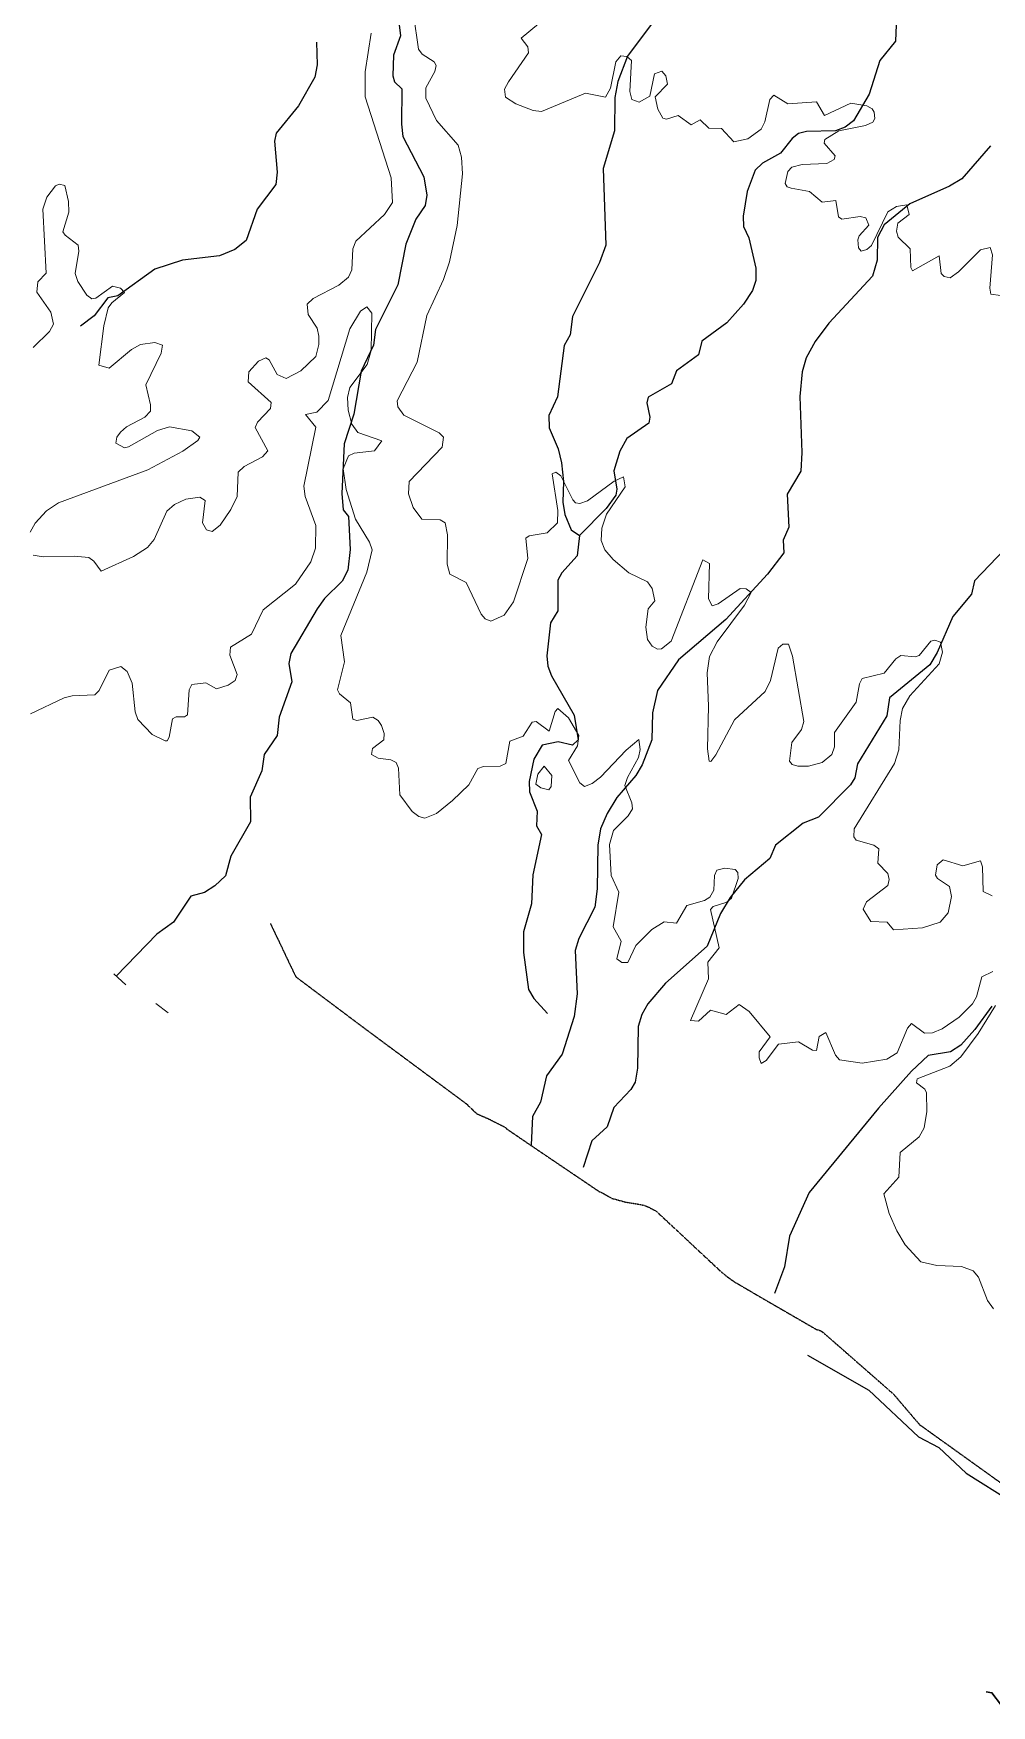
# Model space of a CAD drawing. Header units: feet. Extents: x -72 to 1107026, y -16 to 8357890.
# Drawn here: x 726129 to 737664, y 8160865 to 8180995 of the extents above; entities that cross this region are included whole.
import ezdxf

# ---------------------------------------------------------------- set-up
doc = ezdxf.new("R2010")
doc.units = ezdxf.units.FT
doc.header["$LTSCALE"] = 10
doc.header["$MEASUREMENT"] = 0
doc.linetypes.add('DASHED2', pattern=[0.375, 0.25, -0.125])
for name, color, linetype, lineweight in [('CURVAS_PERU_500_PSAD-18', 23, 'CONTINUOUS', 5), ('Hidrografia-IGN-QUEBRADAS', 151, 'CONTINUOUS', 25), ('Hidrografia-IGN-RIOS', 162, 'CONTINUOUS', 30)]:
    doc.layers.add(name, color=color, linetype=linetype, lineweight=lineweight)
doc.layers.add('VIA-ASFALTADA', color=1, linetype='CONTINUOUS')

msp = doc.modelspace()

# ---------------------------------------------------------------- linework, layer by layer
at = {"layer": 'CURVAS_PERU_500_PSAD-18'}
for points in [[(730705, 8181224), (730763, 8180804), (730808, 8180746), (730955, 8180651), (730979, 8180608), (730963, 8180536), (730852, 8180340), (730852, 8180217), (730980, 8179947), (731243, 8179648), (731283, 8179504), (731294, 8179305), (731232, 8178683), (731136, 8178244), (731064, 8178031), (730866, 8177599), (730747, 8177038), (730509, 8176573), (730515, 8176498), (730590, 8176400), (731013, 8176187), (731064, 8176134), (731050, 8176013), (730652, 8175599), (730644, 8175453), (730702, 8175288), (730803, 8175147), (731025, 8175140), (731086, 8175104), (731113, 8174957), (731109, 8174607), (731140, 8174487), (731337, 8174385), (731518, 8174002), (731568, 8173947), (731637, 8173920), (731794, 8173990), (731908, 8174152), (732081, 8174674), (732055, 8174918), (732095, 8174947), (732315, 8174983), (732438, 8175104), (732442, 8175253), (732373, 8175695), (732419, 8175712), (732480, 8175671), (732622, 8175381), (732656, 8175345), (732705, 8175336), (732798, 8175368), (733122, 8175603), (733233, 8175656), (733252, 8175537), (733027, 8175207), (732973, 8175041), (732963, 8174892), (733009, 8174777), (733107, 8174663), (733298, 8174502), (733521, 8174392), (733578, 8174311), (733608, 8174165), (733529, 8174070), (733503, 8173847), (733521, 8173698), (733577, 8173617), (733642, 8173581), (733691, 8173588), (733805, 8173680), (734187, 8174656), (734270, 8174614), (734257, 8174189), (734302, 8174105), (734371, 8174129), (734636, 8174314), (734710, 8174309), (734768, 8174265), (734689, 8174112), (734360, 8173671), (734270, 8173494), (734238, 8173297), (734256, 8172897), (734242, 8172382), (734263, 8172235), (734285, 8172232), (734346, 8172310), (734568, 8172730), (734939, 8173071), (735003, 8173205), (735094, 8173594), (735149, 8173641), (735221, 8173641), (735269, 8173500), (735402, 8172712), (735376, 8172617), (735258, 8172457), (735233, 8172235), (735262, 8172196), (735333, 8172174), (735458, 8172174), (735626, 8172219), (735740, 8172314), (735772, 8172406), (735772, 8172579), (736032, 8172944), (736073, 8173165), (736106, 8173231), (736369, 8173292), (736510, 8173467), (736571, 8173508), (736744, 8173489), (736791, 8173505), (736932, 8173678), (736980, 8173689), (737051, 8173667), (737073, 8173548), (737033, 8173404), (736679, 8173019), (736590, 8172869), (736563, 8172722), (736549, 8172372), (736496, 8172206), (736011, 8171421), (736004, 8171322), (736033, 8171283), (736248, 8171222), (736308, 8171180), (736294, 8171007), (736413, 8170882), (736433, 8170810), (736414, 8170739), (736157, 8170542), (736120, 8170453), (736210, 8170306), (736406, 8170297), (736485, 8170203), (736833, 8170226), (737046, 8170296), (737140, 8170409), (737180, 8170604), (737158, 8170724), (737013, 8170821), (736988, 8170863), (737010, 8170985), (737081, 8171046), (737318, 8170973), (737530, 8171034), (737553, 8170964), (737563, 8170667), (737673, 8170613)], [(726945, 8174522), (727334, 8174699), (727502, 8174806), (727582, 8174901), (727733, 8175243), (727829, 8175323), (727962, 8175390), (728134, 8175413), (728195, 8175372), (728164, 8175103), (728213, 8175018), (728281, 8175000), (728378, 8175077), (728506, 8175262), (728582, 8175419), (728592, 8175714), (728666, 8175781), (728888, 8175896), (728952, 8175970), (728799, 8176249), (728828, 8176316), (728982, 8176480), (728992, 8176551), (728715, 8176800), (728721, 8176920), (728839, 8177048), (728928, 8177091), (728968, 8177065), (729062, 8176889), (729173, 8176840), (729350, 8176932), (729528, 8177105), (729566, 8177249), (729566, 8177349), (729546, 8177446), (729435, 8177611), (729426, 8177734), (729496, 8177803), (729806, 8177966), (729922, 8178060), (729961, 8178150), (729975, 8178400), (730011, 8178493), (730357, 8178816), (730452, 8178961), (730436, 8179258), (730122, 8180232), (730121, 8180531), (730196, 8180999)], [(737773, 8177839), (737656, 8177857), (737642, 8177930), (737677, 8178328), (737648, 8178417), (737530, 8178390), (737267, 8178124), (737165, 8178053), (737092, 8178069), (737057, 8178103), (737034, 8178319), (736713, 8178137), (736693, 8178179), (736683, 8178402), (736541, 8178542), (736520, 8178613), (736537, 8178710), (736671, 8178815), (736643, 8178932), (736521, 8178912), (736417, 8178846), (736219, 8178443), (736163, 8178394), (736092, 8178374), (736063, 8178413), (736053, 8178511), (736069, 8178558), (736187, 8178686), (736152, 8178775), (736081, 8178790), (735860, 8178757), (735823, 8178788), (735789, 8178984), (735623, 8178962), (735472, 8179091), (735252, 8179131), (735205, 8179148), (735178, 8179188), (735211, 8179332), (735261, 8179386), (735382, 8179415), (735682, 8179431), (735769, 8179476), (735780, 8179522), (735649, 8179672), (735657, 8179719), (735827, 8179821), (736145, 8179886), (736235, 8179927), (736257, 8179970), (736252, 8180045), (736227, 8180087), (736162, 8180124), (735968, 8180157), (735654, 8180008), (735557, 8180172), (735210, 8180148), (735042, 8180253), (734996, 8180198), (734934, 8179931), (734891, 8179841), (734729, 8179726), (734560, 8179689), (734411, 8179852), (734262, 8179853), (734157, 8179954), (734048, 8179893), (733892, 8180008), (733752, 8179961), (733707, 8179976), (733645, 8180083), (733615, 8180230), (733764, 8180386), (733741, 8180483), (733696, 8180541), (733607, 8180507), (733551, 8180239), (733421, 8180166), (733331, 8180200), (733310, 8180295), (733328, 8180669), (733273, 8180716), (733200, 8180726), (733141, 8180652), (733076, 8180334), (733015, 8180228), (732774, 8180276), (732244, 8180057), (732146, 8180068), (731935, 8180148), (731811, 8180229), (731801, 8180324), (731847, 8180413), (732089, 8180760), (732080, 8180832), (732002, 8180938), (732211, 8181112)], [(726126, 8177214), (726323, 8177406), (726369, 8177493), (726339, 8177639), (726170, 8177881), (726183, 8178005), (726282, 8178109), (726241, 8178881), (726290, 8179022), (726394, 8179162), (726440, 8179181), (726506, 8179164), (726552, 8178970), (726555, 8178845), (726484, 8178608), (726509, 8178566), (726667, 8178447), (726677, 8178373), (726632, 8178103), (726662, 8178008), (726773, 8177842), (726833, 8177799), (726881, 8177808), (727082, 8177952), (727178, 8177929), (727225, 8177878), (727071, 8177752), (727029, 8177691), (726977, 8177473), (726917, 8177001), (727042, 8176966), (727310, 8177189), (727419, 8177250), (727591, 8177273), (727682, 8177242), (727666, 8177145), (727481, 8176764), (727540, 8176523), (727538, 8176449), (727471, 8176377), (727251, 8176259), (727176, 8176193), (727132, 8176133), (727119, 8176062), (727226, 8176006), (727274, 8176020), (727624, 8176213), (727767, 8176257), (728036, 8176210), (728133, 8176134), (728110, 8176095), (727926, 8175966), (727508, 8175741), (726429, 8175345), (726286, 8175246), (726148, 8175101), (726091, 8174991)], [(726092, 8172805), (726498, 8172997), (726595, 8173022), (726867, 8173034), (726920, 8173086), (727042, 8173330), (727182, 8173373), (727258, 8173312), (727317, 8173175), (727354, 8172828), (727386, 8172734), (727560, 8172556), (727715, 8172478), (727740, 8172480), (727763, 8172523), (727805, 8172743), (727847, 8172766), (727947, 8172766), (727985, 8172793), (728005, 8173091), (728035, 8173158), (728205, 8173178), (728333, 8173105), (728475, 8173150), (728557, 8173207), (728580, 8173276), (728495, 8173510), (728501, 8173607), (728753, 8173764), (728896, 8174054), (729284, 8174366), (729467, 8174634), (729525, 8174798), (729529, 8175072), (729400, 8175422), (729384, 8175546), (729529, 8176253), (729403, 8176406), (729541, 8176435), (729679, 8176577), (729936, 8177438), (730065, 8177652), (730143, 8177705), (730202, 8177628), (730193, 8177179), (730147, 8177011), (729938, 8176732), (729911, 8176611), (729916, 8176461), (729963, 8176293), (730034, 8176191), (730323, 8176090), (730236, 8175969), (729989, 8175941), (729922, 8175911), (729858, 8175752), (729895, 8175505), (730006, 8175147), (730175, 8174871), (730205, 8174777), (730142, 8174510), (729830, 8173747), (729875, 8173428), (729791, 8173091), (729812, 8173046), (729947, 8172935), (729975, 8172740), (730021, 8172725), (730216, 8172762), (730279, 8172723), (730321, 8172662), (730352, 8172567), (730347, 8172493), (730211, 8172388), (730198, 8172314), (730281, 8172269), (730430, 8172250), (730496, 8172218), (730524, 8172149), (730541, 8171827), (730689, 8171627), (730769, 8171567), (730841, 8171550), (730980, 8171603), (731175, 8171759), (731371, 8171951), (731479, 8172146), (731549, 8172172), (731749, 8172176), (731816, 8172206), (731866, 8172473), (732025, 8172536), (732134, 8172703), (732180, 8172710), (732339, 8172597), (732410, 8172833), (732441, 8172869), (732570, 8172756), (732695, 8172542), (732679, 8172420), (732572, 8172241), (732708, 8171975), (732765, 8171928), (732857, 8171964), (732955, 8172041), (733264, 8172368), (733418, 8172494), (733432, 8172374), (733412, 8172277), (733279, 8172036), (733250, 8171941), (733333, 8171734), (733340, 8171660), (733287, 8171576), (733111, 8171399), (733066, 8171232), (733085, 8170858), (733178, 8170657), (733109, 8170238), (733206, 8170069), (733153, 8169854), (733212, 8169810), (733283, 8169812), (733380, 8170015), (733574, 8170208), (733722, 8170300), (733869, 8170283), (733994, 8170495), (734209, 8170556), (734271, 8170597), (734322, 8170682), (734329, 8170856), (734357, 8170923), (734453, 8170947), (734576, 8170929), (734610, 8170895), (734613, 8170820), (734534, 8170585), (734478, 8170537), (734311, 8170486), (734282, 8170448), (734383, 8169988), (734247, 8169813), (734255, 8169615), (734041, 8169111), (734134, 8169103), (734280, 8169237), (734469, 8169184), (734625, 8169304), (734746, 8169219), (734998, 8168917), (734866, 8168736), (734864, 8168661), (734892, 8168593), (734951, 8168631), (735097, 8168826)], [(726124, 8174715), (726246, 8174694), (726621, 8174702), (726794, 8174684), (726855, 8174642), (726945, 8174522)], [(727240, 8169540), (727097, 8169673)], [(735097, 8168826), (735338, 8168856), (735508, 8168756), (735555, 8168751), (735587, 8168921), (735670, 8168967), (735785, 8168693), (735835, 8168638), (736106, 8168599), (736401, 8168647), (736528, 8168722), (736653, 8169020), (736700, 8169078), (736855, 8168960), (736954, 8168964), (737070, 8169010), (737274, 8169154), (737434, 8169312), (737482, 8169399), (737547, 8169639), (737679, 8169701)], [(727752, 8169203), (727603, 8169316)], [(737713, 8169294), (737502, 8168955), (737293, 8168674), (737161, 8168562), (736767, 8168411), (736762, 8168363), (736861, 8168287), (736882, 8168243), (736886, 8168018), (736852, 8167821), (736794, 8167712), (736564, 8167523), (736548, 8167227), (736365, 8167027), (736431, 8166787), (736523, 8166581), (736625, 8166410), (736811, 8166209), (737003, 8166161), (737303, 8166149), (737442, 8166098), (737505, 8166021), (737613, 8165742), (737687, 8165643)]]:
    msp.add_lwpolyline(points, dxfattribs=at)
msp.add_lwpolyline([(732371, 8172060), (732277, 8172174), (732202, 8172077), (732179, 8171957), (732238, 8171912), (732334, 8171889), (732360, 8171929)], close=True, dxfattribs=at)
at = {"layer": 'Hidrografia-IGN-QUEBRADAS'}
for points in [[(730500, 8181362), (730548, 8180965), (730463, 8180732), (730454, 8180483), (730474, 8180411), (730564, 8180329), (730559, 8179904), (730578, 8179756), (730827, 8179268), (730864, 8179047), (730843, 8178925), (730732, 8178759), (730614, 8178456), (730517, 8177968), (730248, 8177432), (730222, 8177244), (730073, 8176928), (729988, 8176411), (729868, 8176056), (729842, 8175457), (729859, 8175258), (729920, 8175180), (729943, 8174781), (729914, 8174533), (729846, 8174401), (729632, 8174191), (729543, 8174070), (729229, 8173531), (729202, 8173409), (729239, 8173189), (729089, 8172765), (729062, 8172543), (728908, 8172316), (728879, 8172119), (728738, 8171799), (728742, 8171502), (728505, 8171092), (728440, 8170853), (728314, 8170732), (728187, 8170652), (728022, 8170609), (727817, 8170296), (727615, 8170150), (727124, 8169645)], [(733669, 8181328), (733564, 8181101), (733282, 8180720), (733163, 8180418), (733128, 8180222), (733125, 8179822), (732986, 8179370), (733020, 8178447), (732945, 8178236), (732619, 8177589), (732590, 8177366), (732517, 8177239), (732440, 8176619), (732333, 8176396), (732337, 8176247), (732445, 8175995), (732486, 8175825), (732512, 8175601), (732501, 8175352), (732528, 8175204), (732602, 8175019), (732701, 8174952)], [(736516, 8181098), (736508, 8180901), (736320, 8180668), (736191, 8180264), (736000, 8179943), (735902, 8179866), (735786, 8179821), (735437, 8179815), (735340, 8179792), (735263, 8179730), (735124, 8179553), (734905, 8179435), (734817, 8179347), (734723, 8179090), (734674, 8178794), (734679, 8178670), (734741, 8178534), (734827, 8178169), (734827, 8178020), (734787, 8177902), (734678, 8177735), (734477, 8177511), (734176, 8177289), (734134, 8177124), (733872, 8176934), (733811, 8176775), (733530, 8176617), (733512, 8176546), (733551, 8176376), (733538, 8176304), (733273, 8176119), (733189, 8175968), (733117, 8175729), (733154, 8175508), (733142, 8175435), (733024, 8175274), (732701, 8174952)], [(729538, 8180891), (729544, 8180617), (729515, 8180470), (729320, 8180122), (729051, 8179794), (729032, 8179696), (729064, 8179323), (729047, 8179175), (728822, 8178878), (728689, 8178503), (728553, 8178394), (728369, 8178318), (727923, 8178265), (727590, 8178158), (727145, 8177837), (727023, 8177813), (726858, 8177594), (726694, 8177469)], [(737652, 8179640), (737307, 8179246), (737157, 8179157), (736678, 8178943), (736369, 8178691), (736289, 8178538), (736288, 8178264), (736231, 8178074), (735703, 8177508), (735541, 8177286), (735432, 8177089), (735383, 8176922), (735357, 8176623), (735380, 8175949), (735366, 8175724), (735202, 8175448), (735224, 8175050), (735154, 8174893), (735163, 8174744), (734968, 8174486), (734466, 8173939), (733895, 8173454), (733643, 8173083), (733580, 8172817), (733573, 8172492), (733457, 8172189), (733382, 8172060), (733154, 8171795), (733035, 8171604), (732955, 8171421), (732924, 8171224), (732915, 8170699), (732888, 8170476), (732695, 8170098), (732651, 8169956), (732676, 8169433), (732638, 8169161), (732494, 8168709), (732305, 8168446), (732232, 8168130), (732136, 8167955), (732120, 8167614)], [(732701, 8174952), (732675, 8174706), (732490, 8174503), (732444, 8174415), (732442, 8174042), (732354, 8173900), (732310, 8173502), (732322, 8173378), (732366, 8173261), (732640, 8172786), (732686, 8172491), (732617, 8172428), (732447, 8172465), (732254, 8172426), (732153, 8172257), (732096, 8171988), (732102, 8171864), (732192, 8171632), (732185, 8171457), (732246, 8171352), (732140, 8170864), (732127, 8170515), (732029, 8170179), (732027, 8169930), (732090, 8169485), (732154, 8169378), (732319, 8169197)], [(737819, 8174782), (737457, 8174404), (737422, 8174246), (737199, 8173977), (737010, 8173542), (736919, 8173393), (736437, 8172998), (736402, 8172779), (736049, 8172204), (736019, 8172034), (735967, 8171949), (735579, 8171561), (735396, 8171486), (735063, 8171223), (734994, 8171064), (734688, 8170807), (734518, 8170591), (734401, 8170399), (734241, 8170007), (733737, 8169561), (733527, 8169313), (733453, 8169183), (733411, 8169039), (733402, 8168540), (733373, 8168368), (733322, 8168282), (733115, 8168066), (733036, 8167831), (732853, 8167662), (732747, 8167344)], [(737666, 8169286), (737462, 8169002), (737294, 8168817), (737169, 8168736), (736899, 8168692), (736700, 8168504), (736301, 8168056), (735467, 8167042), (735233, 8166517), (735172, 8166148), (735052, 8165825)], [(735448, 8165085), (736185, 8164662), (736786, 8164099), (737029, 8163971), (737357, 8163664), (737907, 8163318), (738037, 8163168), (738218, 8162785), (738430, 8162574), (738747, 8162329), (739064, 8162130), (739486, 8161911), (739722, 8161831), (740069, 8161790), (740307, 8161660)]]:
    msp.add_lwpolyline(points, dxfattribs=at)
at = {"layer": 'Hidrografia-IGN-RIOS'}
msp.add_lwpolyline([(737597, 8161029), (737668, 8161020), (737783, 8160865)], dxfattribs=at)
at = {"layer": 'VIA-ASFALTADA', "linetype": 'DASHED2', "ltscale": 0.5}
msp.add_lwpolyline([(728982, 8170278), (729286, 8169640), (730051, 8169066), (731358, 8168097), (731361, 8168086), (731376, 8168075), (731385, 8168068), (731457, 8167999), (731463, 8167993), (731503, 8167974), (731627, 8167920), (731635, 8167914), (731809, 8167827), (731823, 8167812), (731832, 8167804), (732201, 8167553), (732942, 8167052), (732964, 8167044), (732975, 8167039), (733006, 8167021), (733092, 8166972), (733251, 8166928), (733409, 8166902), (733420, 8166899), (733468, 8166890), (733488, 8166885), (733508, 8166878), (733532, 8166867), (733607, 8166828), (733625, 8166818), (733871, 8166589), (734404, 8166091), (734424, 8166074), (734485, 8166025), (734558, 8165973), (734589, 8165954), (734907, 8165768), (735554, 8165394), (735585, 8165385), (735602, 8165379), (735615, 8165372), (735630, 8165362), (735915, 8165113), (736481, 8164617), (736795, 8164249), (737876, 8163474)], dxfattribs=at)

doc.saveas('drawing.dxf')
